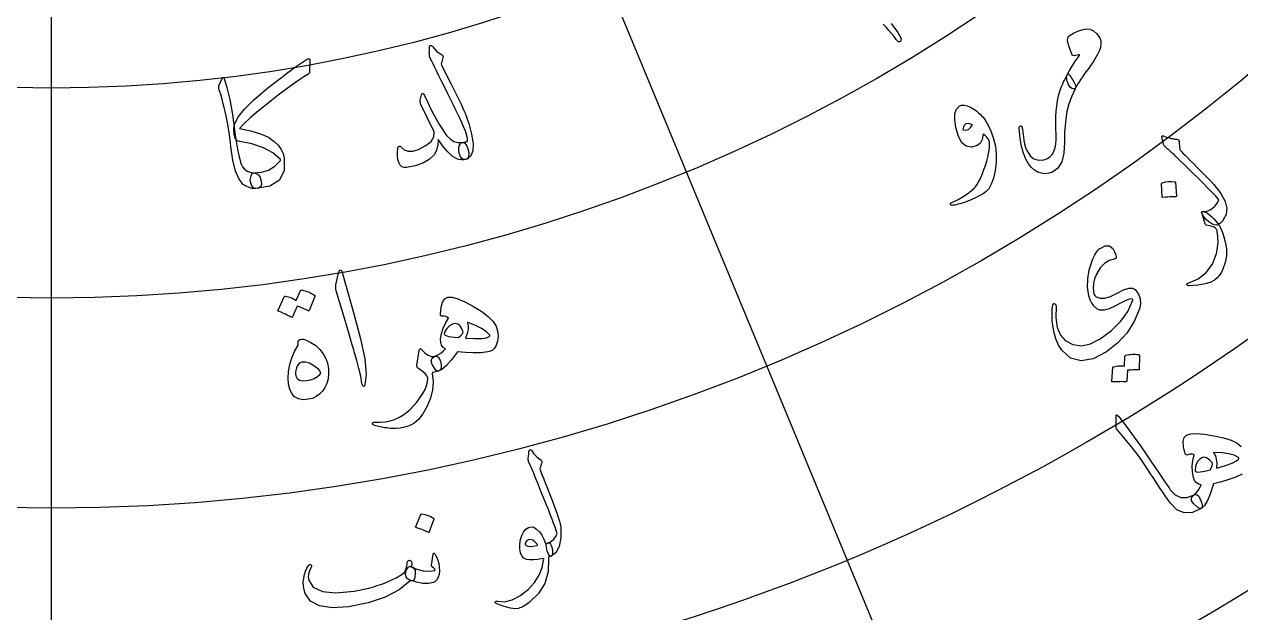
# Model space of a CAD drawing. Header units: millimetres. Extents: x -65 to 65, y -65 to 84.
# Drawn here: x -0.58 to 25.25, y -41.91 to -29.42 of the extents above; entities that cross this region are included whole.
import ezdxf

# ---------------------------------------------------------------- set-up
doc = ezdxf.new("R2010")
doc.units = ezdxf.units.MM
for name, color, linetype in [('ENGRAVE', 7, 'Continuous'), ('ENGRAVE_FINE', 8, 'Continuous'), ('GUIDE', 3, 'Continuous'), ('TEXT', 5, 'Continuous')]:
    doc.layers.add(name, color=color, linetype=linetype)

msp = doc.modelspace()

# ---------------------------------------------------------------- linework, layer by layer
at = {"layer": 'ENGRAVE'}
for radius in [57.525, 48.6086, 39.6922, 30.7759]:
    msp.add_circle((0, 0), radius, dxfattribs=at)
at = {"layer": 'ENGRAVE_FINE'}
for points in [[(0, -30.7759), (0, -21.8595)], [(15.1896, -36.6709), (11.7774, -28.4332)], [(0, -39.6923), (0, -30.7759)], [(18.6017, -44.9085), (15.1896, -36.6709)], [(0, -48.6086), (0, -39.6922)]]:
    msp.add_lwpolyline(points, dxfattribs=at)
for radius in [53.0668, 44.1504, 35.2341]:
    msp.add_circle((0, 0), radius, dxfattribs=at)
at = {"layer": 'GUIDE'}
msp.add_circle((0, 0), 59.475, dxfattribs=at)
at = {"layer": 'TEXT'}
for points in [[(17.832, -29.4034), (17.9752, -29.5925), (18.0409, -29.7213), (18.0286, -29.7899), (18.0105, -29.7962), (17.9899, -29.7908), (17.9668, -29.7737), (17.9412, -29.7449), (17.8932, -29.6817), (17.8411, -29.6172), (17.7848, -29.5514), (17.7244, -29.4844), (17.6603, -29.416)], [(25.2889, -38.9691), (25.1507, -39.0323), (25.0027, -39.0878), (24.845, -39.1353), (24.6778, -39.1749), (24.6133, -39.3745), (24.5497, -39.5276), (24.4874, -39.6341), (24.4269, -39.694), (24.4113, -39.6994), (24.3927, -39.698), (24.371, -39.69), (24.3464, -39.6754), (24.2573, -39.602), (24.2126, -39.5343), (24.2122, -39.4723), (24.2559, -39.4162), (24.3067, -39.3695), (24.3504, -39.3174), (24.387, -39.2601), (24.4165, -39.1975), (24.358, -39.1824), (24.3114, -39.1508), (24.2765, -39.1029), (24.2534, -39.0386), (24.2317, -38.9184), (24.2263, -38.7982), (24.2369, -38.678), (24.2636, -38.5577), (24.2323, -38.5467), (24.1995, -38.5435), (24.1653, -38.5481), (24.1297, -38.5605), (24.1113, -38.5653), (24.0964, -38.5631), (24.0851, -38.5539), (24.0773, -38.5377), (24.0773, -38.5377), (24.0417, -38.3922), (24.0348, -38.2778), (24.0566, -38.1945), (24.1073, -38.1422), (24.1934, -38.1147), (24.3186, -38.1078), (24.4832, -38.121), (24.6874, -38.1541), (24.8899, -38.1997), (25.0541, -38.2526), (25.1797, -38.3132), (25.2666, -38.3819)]]:
    msp.add_lwpolyline(points, dxfattribs=at)
for points in [[(21.5535, -30.5223), (21.6099, -30.4173), (21.6746, -30.3095), (21.7474, -30.1987), (21.8282, -30.0849), (21.8324, -30.0752), (21.8307, -30.0697), (21.8231, -30.0685), (21.8096, -30.0716), (21.7446, -30.0873), (21.7184, -30.0906), (21.6967, -30.0861), (21.6796, -30.0739), (21.6669, -30.054), (21.6299, -29.9587), (21.6028, -29.8757), (21.5857, -29.8051), (21.5784, -29.7468), (21.5814, -29.7191), (21.589, -29.6955), (21.601, -29.6758), (21.6176, -29.66), (21.7074, -29.607), (21.7962, -29.5662), (21.8841, -29.5376), (21.9711, -29.5212), (22.0512, -29.5256), (22.126, -29.5582), (22.1956, -29.619), (22.2598, -29.7082), (22.2823, -29.7731), (22.2875, -29.8425), (22.2754, -29.9162), (22.2458, -29.9943), (22.2203, -30.0461), (22.1935, -30.0967), (22.1655, -30.1461), (22.1363, -30.1944), (22.1059, -30.2418), (22.0741, -30.2887), (22.041, -30.335), (22.0066, -30.3808), (21.9676, -30.4321), (21.9305, -30.4833), (21.8952, -30.5345), (21.8618, -30.5855), (21.8299, -30.6365), (21.7992, -30.6874), (21.7698, -30.7381), (21.7416, -30.7887), (21.7047, -30.7895), (21.6721, -30.7812), (21.6437, -30.7638), (21.6197, -30.7372), (21.5974, -30.7019), (21.5806, -30.6672), (21.5692, -30.6331), (21.5633, -30.5996)], [(8.0247, -29.9133), (8.0261, -29.8969), (8.0304, -29.8843), (8.0377, -29.8754), (8.0481, -29.8704), (8.0583, -29.8695), (8.0684, -29.8724), (8.0784, -29.8791), (8.0881, -29.8896), (8.1315, -29.9456), (8.1782, -29.9928), (8.2282, -30.0311), (8.2814, -30.0605), (8.3002, -30.0748), (8.3113, -30.0932), (8.3147, -30.1159), (8.3105, -30.1427), (8.3064, -30.1572), (8.302, -30.1718), (8.2975, -30.1864), (8.2928, -30.2011), (8.2881, -30.2157), (8.2836, -30.2303), (8.2792, -30.2449), (8.275, -30.2594), (8.2849, -30.289), (8.322, -30.3692), (8.3865, -30.5), (8.4785, -30.6812), (8.5296, -30.7806), (8.5771, -30.8741), (8.621, -30.9616), (8.6613, -31.0433), (8.6978, -31.1189), (8.7301, -31.1884), (8.7582, -31.2517), (8.7822, -31.3089), (8.8035, -31.3631), (8.8236, -31.4177), (8.8426, -31.4726), (8.8604, -31.5278), (8.8771, -31.5836), (8.8928, -31.64), (8.9074, -31.6972), (8.9209, -31.7551), (8.9528, -31.953), (8.9484, -32.1062), (8.9077, -32.2146), (8.8306, -32.2782), (8.7874, -32.2913), (8.7493, -32.2887), (8.7166, -32.2704), (8.689, -32.2366), (8.6681, -32.1936), (8.655, -32.1482), (8.6497, -32.1002), (8.6522, -32.0496), (8.6608, -32.0012), (8.6754, -31.9658), (8.696, -31.9433), (8.7227, -31.9337), (8.7441, -31.9294), (8.7633, -31.9255), (8.7803, -31.922), (8.7951, -31.9188), (8.8077, -31.9157), (8.8182, -31.912), (8.8268, -31.9079), (8.8332, -31.9033), (8.8346, -31.8532), (8.8199, -31.7816), (8.789, -31.6887), (8.7421, -31.5742), (8.7119, -31.5068), (8.6762, -31.4299), (8.6351, -31.3434), (8.5884, -31.2473), (8.5365, -31.1414), (8.4796, -31.0254), (8.4176, -30.8993), (8.3506, -30.763), (8.2852, -30.6297), (8.2276, -30.5126), (8.1778, -30.4117), (8.1357, -30.3271), (8.1016, -30.2588), (8.0754, -30.2066), (8.0572, -30.1706), (8.0469, -30.1508), (8.0357, -30.1244), (8.028, -30.095), (8.0239, -30.0626), (8.0234, -30.0271), (8.0246, -30.0089), (8.0255, -29.9919), (8.0261, -29.976), (8.0265, -29.9612), (8.0265, -29.9476), (8.0262, -29.935), (8.0256, -29.9236), (8.0247, -29.9133)], [(3.9899, -31.6353), (4.2334, -31.683), (4.4383, -31.7438), (4.6045, -31.8184), (4.7318, -31.9074), (4.8136, -31.9909), (4.8761, -32.0763), (4.9194, -32.1638), (4.9431, -32.2534), (4.9413, -32.5276), (4.8396, -32.7292), (4.6376, -32.857), (4.3359, -32.9094), (4.3136, -32.9066), (4.2927, -32.8955), (4.2733, -32.8761), (4.2552, -32.8484), (4.237, -32.808), (4.2259, -32.7686), (4.222, -32.7303), (4.2252, -32.6931), (4.237, -32.6397), (4.252, -32.602), (4.2702, -32.5801), (4.2918, -32.574), (4.4592, -32.5615), (4.6093, -32.5151), (4.7415, -32.4353), (4.8555, -32.3221), (4.8621, -32.3132), (4.8652, -32.3052), (4.8647, -32.2981), (4.8607, -32.292), (4.7028, -32.1526), (4.5009, -32.0416), (4.2553, -31.9582), (3.9657, -31.9013), (3.9347, -31.8887), (3.91, -31.8586), (3.8916, -31.8112), (3.8795, -31.7464), (3.8744, -31.6884), (3.874, -31.6359), (3.8781, -31.5889), (3.8869, -31.5475), (3.9578, -31.4011), (4.092, -31.2308), (4.2882, -31.0357), (4.5449, -30.8148), (4.6594, -30.7229), (4.7721, -30.6342), (4.883, -30.5487), (4.9921, -30.4665), (5.0996, -30.3875), (5.2054, -30.3119), (5.3096, -30.2395), (5.4123, -30.1705), (5.4461, -30.1554), (5.4699, -30.1568), (5.4836, -30.1748), (5.4871, -30.2093), (5.4783, -30.4172), (5.4755, -30.4387), (5.4684, -30.4574), (5.4568, -30.4732), (5.4409, -30.4861), (5.3606, -30.536), (5.2742, -30.5926), (5.1817, -30.6558), (5.083, -30.7257), (4.9781, -30.8024), (4.8673, -30.8858), (4.7502, -30.976), (4.6269, -31.073), (4.3956, -31.2582), (4.2116, -31.4131), (4.076, -31.5386), (3.9899, -31.6353)], [(4.295, -32.5736), (4.3481, -32.5864), (4.3924, -32.6207), (4.4276, -32.6765), (4.454, -32.7538), (4.462, -32.82), (4.4455, -32.8679), (4.4046, -32.8976), (4.3392, -32.9089), (4.2644, -32.9049), (4.1951, -32.8886), (4.1314, -32.8602), (4.0733, -32.8195), (3.9827, -32.7104), (3.9087, -32.5403), (3.8512, -32.3093), (3.8098, -32.0176), (3.8002, -31.9288), (3.7897, -31.842), (3.7782, -31.757), (3.7658, -31.6741), (3.7524, -31.5933), (3.7381, -31.5148), (3.723, -31.4386), (3.707, -31.3648), (3.6852, -31.2712), (3.6652, -31.1864), (3.6468, -31.1103), (3.63, -31.043), (3.6149, -30.9847), (3.6016, -30.936), (3.59, -30.8968), (3.58, -30.8672), (3.5633, -30.8176), (3.5535, -30.7778), (3.5506, -30.7478), (3.5546, -30.7274), (3.6253, -30.5699), (3.6361, -30.5532), (3.6464, -30.548), (3.6562, -30.5541), (3.6654, -30.5717), (3.7261, -30.7608), (3.7848, -31.0156), (3.8413, -31.3358), (3.8956, -31.7217), (3.9156, -31.8643), (3.9357, -31.9922), (3.9557, -32.1053), (3.9758, -32.2035), (3.9959, -32.2867), (4.016, -32.3548), (4.0361, -32.4075), (4.0562, -32.4451), (4.1, -32.4983), (4.1544, -32.5374), (4.2194, -32.5625), (4.295, -32.5736)], [(21.7416, -30.7887), (21.6659, -30.9483), (21.6068, -31.1088), (21.5645, -31.2703), (21.539, -31.4329), (21.5313, -31.5052), (21.5248, -31.5744), (21.5194, -31.6405), (21.5152, -31.7036), (21.5123, -31.7636), (21.5105, -31.8205), (21.5101, -31.8744), (21.5108, -31.9253), (21.4997, -32.16), (21.453, -32.3443), (21.3712, -32.4779), (21.2548, -32.5604), (21.18, -32.585), (21.1035, -32.5928), (21.0253, -32.5838), (20.9454, -32.5579), (20.8778, -32.5206), (20.813, -32.462), (20.751, -32.3823), (20.6917, -32.2815), (20.6416, -32.1608), (20.6011, -32.0124), (20.57, -31.8362), (20.5477, -31.6326), (20.5489, -31.6199), (20.5518, -31.6083), (20.5565, -31.5977), (20.5629, -31.5881), (20.5703, -31.5809), (20.5778, -31.5773), (20.5856, -31.5774), (20.5936, -31.5811), (20.6016, -31.588), (20.6078, -31.5946), (20.6121, -31.6007), (20.6145, -31.6064), (20.6152, -31.6131), (20.6167, -31.625), (20.6187, -31.6422), (20.6215, -31.6646), (20.6249, -31.6923), (20.6289, -31.7252), (20.6335, -31.7634), (20.6388, -31.8068), (20.6498, -31.8861), (20.6661, -31.9618), (20.6878, -32.0341), (20.7149, -32.1028), (20.782, -32.2124), (20.8647, -32.2811), (20.9632, -32.3089), (21.0773, -32.2954), (21.1496, -32.2684), (21.2092, -32.2296), (21.2558, -32.179), (21.2896, -32.1167), (21.3144, -32.0459), (21.3302, -31.9635), (21.3369, -31.8696), (21.3346, -31.7643), (21.3287, -31.6307), (21.3271, -31.5027), (21.3301, -31.3803), (21.3375, -31.2634), (21.3496, -31.1517), (21.3667, -31.0445), (21.3889, -30.942), (21.4162, -30.844), (21.4282, -30.8052), (21.4419, -30.766), (21.4572, -30.7265), (21.4742, -30.6865), (21.4925, -30.6462), (21.5118, -30.6054), (21.5322, -30.5641), (21.5535, -30.5223), (21.5715, -30.4951), (21.5898, -30.4833), (21.6083, -30.4869), (21.627, -30.5058), (21.6451, -30.5347), (21.6627, -30.5632), (21.6796, -30.5913), (21.696, -30.619), (21.7115, -30.6462), (21.7257, -30.6729), (21.7388, -30.699), (21.7506, -30.7247), (21.7544, -30.7372), (21.7542, -30.7521), (21.7499, -30.7693), (21.7416, -30.7887)], [(8.8282, -32.2822), (8.7627, -32.2961), (8.7036, -32.3002), (8.6509, -32.2945), (8.6047, -32.2792), (8.5112, -32.2205), (8.4149, -32.1319), (8.316, -32.0135), (8.2147, -31.8653), (8.2007, -31.9803), (8.1812, -32.0734), (8.1564, -32.1445), (8.1263, -32.1937), (8.0182, -32.2898), (7.8846, -32.3673), (7.7257, -32.4256), (7.5417, -32.4646), (7.4871, -32.4644), (7.4412, -32.4465), (7.4039, -32.4108), (7.3753, -32.3574), (7.3558, -32.2915), (7.346, -32.2179), (7.3457, -32.1368), (7.3548, -32.0482), (7.3578, -32.0357), (7.363, -32.0256), (7.3704, -32.018), (7.38, -32.0126), (7.3932, -32.01), (7.4048, -32.0119), (7.4151, -32.0182), (7.4238, -32.029), (7.4888, -32.0881), (7.5722, -32.1159), (7.6739, -32.1122), (7.7937, -32.0769), (7.9523, -31.9975), (8.0611, -31.9086), (8.1201, -31.8107), (8.1297, -31.7042), (7.8466, -31.1246), (7.8353, -31.0976), (7.8286, -31.0727), (7.8266, -31.05), (7.8291, -31.0294), (7.8575, -30.9225), (7.8619, -30.9083), (7.8667, -30.8977), (7.872, -30.8908), (7.8779, -30.8874), (7.8877, -30.8899), (7.8979, -30.8989), (7.9086, -30.9145), (7.9198, -30.9366), (7.9904, -31.0848), (8.058, -31.2208), (8.1224, -31.3443), (8.1838, -31.4556), (8.2415, -31.5547), (8.2953, -31.6417), (8.345, -31.7166), (8.3907, -31.7794), (8.4647, -31.8562), (8.5453, -31.9074), (8.6324, -31.933), (8.7259, -31.9328), (8.7526, -31.9343), (8.7774, -31.9471), (8.8002, -31.9713), (8.821, -32.0069), (8.8294, -32.0264), (8.837, -32.0464), (8.8439, -32.0667), (8.8501, -32.0875), (8.8551, -32.1087), (8.8586, -32.1307), (8.8605, -32.1532), (8.8609, -32.1764), (8.8586, -32.2194), (8.8524, -32.2514), (8.8422, -32.2723), (8.8282, -32.2822)], [(19.2046, -31.612), (19.1811, -31.4466), (19.1848, -31.3163), (19.216, -31.2212), (19.2747, -31.161), (19.323, -31.1417), (19.3792, -31.1388), (19.4436, -31.152), (19.5161, -31.1815), (19.5543, -31.2009), (19.5907, -31.2224), (19.6253, -31.2462), (19.6581, -31.2721), (19.6899, -31.3), (19.7212, -31.3298), (19.7521, -31.3615), (19.7826, -31.395), (19.842, -31.4751), (19.8988, -31.5777), (19.953, -31.7029), (20.0044, -31.8506), (20.0441, -32.0121), (20.0633, -32.1782), (20.0617, -32.3491), (20.0391, -32.5247), (20.0019, -32.6882), (19.9579, -32.8177), (19.9077, -32.9131), (19.8514, -32.9743), (19.7836, -33.0197), (19.702, -33.0659), (19.6065, -33.1126), (19.4971, -33.1598), (19.4407, -33.182), (19.3878, -33.2012), (19.3384, -33.2176), (19.2925, -33.2311), (19.2501, -33.2421), (19.2113, -33.2513), (19.1761, -33.2587), (19.1445, -33.2643), (19.1243, -33.2649), (19.1085, -33.262), (19.0972, -33.2554), (19.0903, -33.2453), (19.0893, -33.2318), (19.0942, -33.2201), (19.105, -33.2102), (19.1217, -33.2021), (19.2537, -33.1414), (19.3764, -33.071), (19.4894, -32.9908), (19.5929, -32.901), (19.6222, -32.869), (19.6518, -32.8288), (19.6817, -32.7806), (19.7118, -32.7242), (19.742, -32.6596), (19.7723, -32.587), (19.8027, -32.5062), (19.8331, -32.4173), (19.8609, -32.3275), (19.8835, -32.2439), (19.9011, -32.1665), (19.9136, -32.0953), (19.9208, -32.0303), (19.9224, -31.9714), (19.9185, -31.9186), (19.9091, -31.8718), (19.8652, -31.8197), (19.8296, -31.7826), (19.8024, -31.7606), (19.7835, -31.7537), (19.7661, -31.8667), (19.7188, -31.9505), (19.642, -32.005), (19.5358, -32.0299), (19.4245, -32.0111), (19.3324, -31.9351), (19.2593, -31.8019), (19.2046, -31.612)], [(19.5561, -31.5537), (19.4765, -31.5268), (19.4168, -31.5354), (19.3769, -31.5795), (19.3567, -31.6594), (19.4181, -31.6675), (19.4719, -31.6525), (19.5179, -31.6146), (19.5561, -31.5537)], [(23.5879, -31.7891), (23.5947, -31.7861), (23.6029, -31.7861), (23.6123, -31.7891), (23.623, -31.7951), (23.6394, -31.8043), (23.6639, -31.814), (23.6964, -31.8241), (23.737, -31.8348), (23.7596, -31.8396), (23.7816, -31.8442), (23.8029, -31.8486), (23.8235, -31.8526), (23.8435, -31.8561), (23.8629, -31.8588), (23.8817, -31.8607), (23.8999, -31.8618), (23.9199, -31.8675), (23.9352, -31.8817), (23.9457, -31.9045), (23.9516, -31.9358), (23.9622, -32.0848), (23.9916, -32.1171), (24.0285, -32.1559), (24.0729, -32.2011), (24.1248, -32.2528), (24.184, -32.3116), (24.2504, -32.3781), (24.3239, -32.4524), (24.4044, -32.5344), (24.4852, -32.6153), (24.5584, -32.6907), (24.6242, -32.7607), (24.6824, -32.8252), (24.7333, -32.8842), (24.7769, -32.9375), (24.8133, -32.9852), (24.8424, -33.0273), (24.9246, -33.1832), (24.9591, -33.3264), (24.9458, -33.457), (24.8846, -33.5748), (24.8726, -33.5909), (24.8605, -33.6056), (24.8481, -33.6191), (24.8354, -33.6312), (24.8227, -33.6421), (24.8099, -33.652), (24.7972, -33.6609), (24.7845, -33.6687), (24.7421, -33.6827), (24.6939, -33.6783), (24.6399, -33.6557), (24.5801, -33.6149), (24.5236, -33.5656), (24.4793, -33.518), (24.4472, -33.4719), (24.4272, -33.4274), (24.4251, -33.4185), (24.4251, -33.411), (24.4272, -33.405), (24.4313, -33.4004), (24.438, -33.3966), (24.4449, -33.3945), (24.4521, -33.3942), (24.4597, -33.3956), (24.5098, -33.3936), (24.5598, -33.3811), (24.6096, -33.3582), (24.6592, -33.3248), (24.7056, -33.2823), (24.7427, -33.2387), (24.7703, -33.194), (24.7885, -33.1482), (24.7274, -33.0728), (24.6018, -32.9399), (24.4122, -32.7493), (24.1589, -32.5006), (23.8764, -32.2249), (23.839, -32.1882), (23.8027, -32.1542), (23.7675, -32.1229), (23.7333, -32.0943), (23.7158, -32.0803), (23.7002, -32.0672), (23.6865, -32.055), (23.6746, -32.0436), (23.6644, -32.0335), (23.6556, -32.0251), (23.6484, -32.0183), (23.6425, -32.0132), (23.6309, -32.0007), (23.6222, -31.9882), (23.6162, -31.9756), (23.6131, -31.9629), (23.5802, -31.8149), (23.5799, -31.8064), (23.581, -31.7992), (23.5837, -31.7935), (23.5879, -31.7891)], [(23.575, -32.8037), (23.5758, -32.7982), (23.5789, -32.793), (23.5842, -32.7882), (23.5916, -32.7838), (23.6559, -32.7688), (23.7207, -32.7602), (23.786, -32.7581), (23.8517, -32.7626), (23.8595, -32.7649), (23.865, -32.7689), (23.8683, -32.7744), (23.8694, -32.7816), (23.893, -33.067), (23.8919, -33.0749), (23.8869, -33.0803), (23.8781, -33.0829), (23.8654, -33.0829), (23.8544, -33.0829), (23.8373, -33.0833), (23.8142, -33.084), (23.7851, -33.0852), (23.7495, -33.0869), (23.7073, -33.0894), (23.6584, -33.0927), (23.6029, -33.0968), (23.5949, -33.0965), (23.5895, -33.0944), (23.5867, -33.0905), (23.5865, -33.0847)], [(24.4623, -33.3937), (24.505, -33.4091), (24.549, -33.433), (24.5943, -33.4655), (24.6409, -33.5064), (24.686, -33.552), (24.7285, -33.6009), (24.7685, -33.6532), (24.806, -33.7089), (24.8384, -33.7695), (24.8692, -33.8443), (24.8982, -33.9335), (24.9253, -34.0369), (24.9499, -34.1877), (24.9503, -34.3347), (24.9263, -34.4777), (24.8778, -34.6166), (24.8443, -34.683), (24.8032, -34.7443), (24.7548, -34.8003), (24.6991, -34.851), (24.619, -34.8955), (24.5007, -34.9308), (24.3442, -34.9564), (24.1496, -34.972), (24.1367, -34.9707), (24.126, -34.9668), (24.1175, -34.9604), (24.1114, -34.9514), (24.1092, -34.9417), (24.1126, -34.9329), (24.1218, -34.9252), (24.1366, -34.9183), (24.3509, -34.8272), (24.5232, -34.6913), (24.6527, -34.5114), (24.7388, -34.288), (24.7632, -34.1685), (24.7743, -34.0494), (24.7723, -33.9308), (24.7571, -33.8127), (24.7522, -33.7951), (24.7435, -33.7777), (24.731, -33.7607), (24.7147, -33.7439), (24.6881, -33.726), (24.6482, -33.7107), (24.5953, -33.698), (24.5293, -33.6879), (24.5208, -33.6848), (24.5134, -33.6785), (24.5072, -33.6688), (24.502, -33.6559), (24.4297, -33.4255), (24.4277, -33.4166), (24.4277, -33.4091), (24.4298, -33.4031), (24.4339, -33.3985), (24.4405, -33.3947), (24.4475, -33.3926), (24.4547, -33.3923), (24.4623, -33.3937)], [(22.5642, -34.4082), (22.4586, -34.4357), (22.3611, -34.4974), (22.2715, -34.5934), (22.1894, -34.7238), (22.1482, -34.8241), (22.1256, -34.9267), (22.1218, -35.0315), (22.1368, -35.1387), (22.1436, -35.1577), (22.1542, -35.1753), (22.1686, -35.1915), (22.1869, -35.2061), (22.2671, -35.2369), (22.3677, -35.2347), (22.4888, -35.1991), (22.63, -35.13), (22.7683, -35.06), (22.8784, -35.0236), (22.9604, -35.0212), (23.0143, -35.053), (23.0814, -35.1496), (23.1192, -35.2501), (23.1275, -35.3544), (23.1062, -35.4625), (22.9894, -35.7332), (22.8334, -35.976), (22.6388, -36.1902), (22.406, -36.3753), (22.1193, -36.5249), (21.8642, -36.5684), (21.642, -36.5067), (21.4531, -36.3405), (21.3824, -36.2298), (21.3265, -36.0973), (21.2849, -35.9432), (21.2574, -35.7675), (21.2536, -35.7164), (21.2511, -35.6663), (21.25, -35.6173), (21.2501, -35.5694), (21.2515, -35.5223), (21.2544, -35.4757), (21.2588, -35.4297), (21.2646, -35.3842), (21.2699, -35.3636), (21.2785, -35.3514), (21.2902, -35.3476), (21.3052, -35.3522), (21.3176, -35.3617), (21.3263, -35.3733), (21.3312, -35.3873), (21.3324, -35.4036), (21.3287, -35.6547), (21.3597, -35.8603), (21.4261, -36.0204), (21.5287, -36.1346), (21.6927, -36.2215), (21.8717, -36.2445), (22.0655, -36.2032), (22.2735, -36.0974), (22.5144, -35.9203), (22.7093, -35.7266), (22.8579, -35.5171), (22.9602, -35.2924), (22.9645, -35.2761), (22.9623, -35.2641), (22.9536, -35.2563), (22.9383, -35.2528), (22.8901, -35.2591), (22.8166, -35.2856), (22.7178, -35.3321), (22.5934, -35.3984), (22.4635, -35.4605), (22.354, -35.4911), (22.2649, -35.4905), (22.1964, -35.4588), (22.1408, -35.406), (22.095, -35.3427), (22.059, -35.2691), (22.0326, -35.1851), (22.0045, -35.0052), (22.0063, -34.822), (22.0377, -34.6355), (22.0983, -34.4455), (22.1162, -34.3981), (22.1353, -34.3547), (22.1555, -34.3154), (22.1768, -34.28), (22.1989, -34.2486), (22.2217, -34.2211), (22.2451, -34.1975), (22.2691, -34.1778), (22.3765, -34.1213), (22.468, -34.1255), (22.5437, -34.1906), (22.6035, -34.3169), (22.6117, -34.3561), (22.6078, -34.3844), (22.592, -34.4018), (22.5642, -34.4082)], [(6.0906, -34.7333), (6.1114, -34.6616), (6.1334, -34.6338), (6.1566, -34.6499), (6.1811, -34.71), (6.4169, -35.5698), (6.562, -36.0973), (6.6508, -36.5236), (6.6819, -36.849), (6.6544, -37.0736), (6.6455, -37.0931), (6.6365, -37.1044), (6.6275, -37.1074), (6.6183, -37.1021), (6.6101, -37.0928), (6.6031, -37.08), (6.5974, -37.0637), (6.593, -37.0441), (6.5655, -36.8895), (6.5291, -36.7269), (6.484, -36.5562), (6.4302, -36.3773), (6.4171, -36.3304), (6.3804, -36.2039), (6.3202, -35.9979), (6.237, -35.7121), (6.0486, -35.079), (6.0409, -35.045), (6.0372, -35.013), (6.0373, -34.9831), (6.0413, -34.9553)], [(5.29, -35.0732), (5.2936, -35.068), (5.2992, -35.0644), (5.3068, -35.0624), (5.3164, -35.0618), (5.3522, -35.0699), (5.3871, -35.0795), (5.4213, -35.0905), (5.4545, -35.103), (5.4872, -35.1171), (5.5196, -35.1332), (5.5516, -35.151), (5.5833, -35.1708), (5.5898, -35.1773), (5.5934, -35.1848), (5.5941, -35.1932), (5.5918, -35.2025), (5.4683, -35.5006), (5.4643, -35.5048), (5.4575, -35.5059), (5.4481, -35.5037), (5.4359, -35.4982), (5.4273, -35.4928), (5.4135, -35.4856), (5.3946, -35.4767), (5.3706, -35.466), (5.3411, -35.4534), (5.3061, -35.4386), (5.2654, -35.4216), (5.2192, -35.4025), (5.1179, -35.6333), (5.1127, -35.6407), (5.1051, -35.6434), (5.095, -35.6414), (5.0825, -35.6347), (5.0716, -35.6289), (5.0546, -35.6204), (5.0315, -35.609), (5.0021, -35.5949), (4.9662, -35.5779), (4.9233, -35.5583), (4.8735, -35.5359), (4.8167, -35.5107), (4.8105, -35.5061), (4.8074, -35.501), (4.8073, -35.4955), (4.8103, -35.4896), (4.9437, -35.2042), (4.9474, -35.1991), (4.953, -35.1955), (4.9607, -35.1935), (4.9703, -35.1931), (5.0005, -35.1988), (5.0301, -35.2061), (5.0591, -35.2151), (5.0875, -35.2258), (5.1152, -35.2379), (5.1423, -35.2512), (5.1686, -35.2658), (5.1943, -35.2816)], [(8.2598, -35.5782), (8.2732, -35.4291), (8.3035, -35.3187), (8.3509, -35.247), (8.4154, -35.2139), (8.5055, -35.2158), (8.6258, -35.2498), (8.7769, -35.3154), (8.9592, -35.4123), (9.1361, -35.5206), (9.2746, -35.6232), (9.3743, -35.7208), (9.4347, -35.8136), (9.4724, -35.9252), (9.4847, -36.0356), (9.4716, -36.1446), (9.4328, -36.2524), (9.403, -36.3004), (9.3656, -36.3372), (9.3205, -36.3628), (9.2678, -36.3772), (9.1161, -36.3928), (8.9578, -36.3979), (8.7929, -36.3921), (8.6215, -36.3756), (8.4955, -36.5436), (8.3852, -36.6679), (8.2913, -36.7484), (8.2143, -36.7854), (8.1978, -36.7854), (8.1806, -36.7781), (8.1627, -36.7635), (8.1441, -36.7416), (8.0837, -36.6432), (8.0636, -36.5646), (8.0835, -36.5059), (8.1432, -36.4671), (8.2066, -36.4394), (8.265, -36.4044), (8.3183, -36.362), (8.3666, -36.3124), (8.3162, -36.2791), (8.2823, -36.2341), (8.2649, -36.1775), (8.264, -36.1091), (8.2825, -35.9885), (8.3162, -35.873), (8.3652, -35.7628), (8.4293, -35.6577), (8.4032, -35.637), (8.3733, -35.6234), (8.3395, -35.6166), (8.3019, -35.6168), (8.2829, -35.6154), (8.2696, -35.6085), (8.2619, -35.5961), (8.2598, -35.5782)], [(8.6465, -36.0716), (8.6907, -36.0312), (8.7211, -35.9977), (8.7378, -35.9713), (8.7408, -35.9519), (8.7089, -35.8734), (8.6719, -35.8176), (8.6298, -35.7844), (8.5826, -35.7739), (8.5126, -35.7862), (8.4503, -35.8212), (8.3956, -35.8789), (8.3484, -35.9595), (8.3416, -35.9832), (8.3465, -36.0036), (8.3633, -36.0209), (8.3919, -36.035), (8.4337, -36.0466), (8.49, -36.0566), (8.561, -36.065), (8.6465, -36.0716)], [(8.8485, -35.7539), (8.8415, -35.7519), (8.8371, -35.7529), (8.8353, -35.7571), (8.8362, -35.7644), (8.8503, -35.825), (8.8471, -35.8989), (8.8265, -35.9858), (8.7883, -36.0858), (8.9852, -36.0933), (9.1352, -36.0893), (9.2379, -36.0744), (9.2932, -36.0489), (9.3021, -36.0406), (9.3068, -36.0323), (9.3073, -36.0242), (9.3036, -36.0163), (9.2323, -35.9437), (9.1326, -35.8759), (9.0046, -35.8127), (8.8485, -35.7539)], [(5.2471, -36.1309), (5.2753, -36.1124), (5.3092, -36.1045), (5.3486, -36.1071), (5.3937, -36.1203), (5.5095, -36.1757), (5.6108, -36.2431), (5.6976, -36.3227), (5.7697, -36.4145), (5.8255, -36.5132), (5.8634, -36.617), (5.8834, -36.726), (5.8852, -36.8401), (5.8723, -36.9466), (5.8462, -37.0436), (5.8067, -37.1312), (5.7538, -37.2093), (5.6905, -37.2752), (5.6195, -37.326), (5.541, -37.3618), (5.455, -37.3825), (5.3399, -37.3909), (5.2426, -37.3726), (5.1632, -37.3279), (5.1018, -37.2567), (5.0586, -37.1659), (5.0331, -37.0585), (5.0253, -36.9346), (5.0348, -36.7941), (5.0609, -36.646), (5.1033, -36.5029), (5.1618, -36.3647), (5.2363, -36.2314), (5.2386, -36.2253), (5.2395, -36.2154), (5.2388, -36.2015), (5.2367, -36.1837), (5.235, -36.1643), (5.2362, -36.149), (5.2402, -36.1379), (5.2471, -36.1309)], [(7.7603, -36.6542), (7.8106, -36.3471), (7.818, -36.3218), (7.8274, -36.3082), (7.8388, -36.3062), (7.8523, -36.3158), (7.8928, -36.359), (7.931, -36.3952), (7.9668, -36.4244), (8.0002, -36.4468), (8.0349, -36.4619), (8.0709, -36.4702), (8.1082, -36.4717), (8.1468, -36.4663), (8.1865, -36.4676), (8.2198, -36.4908), (8.2469, -36.5358), (8.2676, -36.6026), (8.2777, -36.6723), (8.2728, -36.7259), (8.2529, -36.7633), (8.2179, -36.7846), (8.1892, -36.7924), (8.1598, -36.7994), (8.1297, -36.8056), (8.099, -36.811), (8.0941, -36.8134), (8.0903, -36.8185), (8.0875, -36.826), (8.0857, -36.8362), (8.103, -37.0079), (8.0908, -37.181), (8.0488, -37.3553), (7.9766, -37.5308), (7.8871, -37.6888), (7.7937, -37.8107), (7.6966, -37.8965), (7.5962, -37.9461), (7.4978, -37.9732), (7.4064, -37.9919), (7.322, -38.002), (7.2447, -38.0037), (7.2062, -38.0008), (7.1648, -37.9967), (7.1206, -37.9912), (7.0735, -37.9843), (7.0236, -37.9756), (6.9713, -37.9645), (6.9164, -37.9511), (6.8589, -37.9352), (6.8447, -37.9318), (6.8335, -37.9269), (6.8254, -37.9206), (6.8204, -37.9127), (6.816, -37.9018), (6.8148, -37.8926), (6.8168, -37.8851), (6.822, -37.8793), (6.8291, -37.8736), (6.8376, -37.87), (6.8474, -37.8685), (6.8585, -37.869), (6.9794, -37.8704), (7.0908, -37.8612), (7.1926, -37.8416), (7.2848, -37.8115), (7.3735, -37.7697), (7.4583, -37.7199), (7.5393, -37.6621), (7.6162, -37.5964), (7.6895, -37.5229), (7.7592, -37.4418), (7.8254, -37.3531), (7.8879, -37.257), (7.932, -37.1719), (7.9636, -37.0898), (7.9829, -37.0108), (7.9899, -36.9349), (7.9727, -36.8868), (7.9336, -36.8359), (7.8728, -36.7822), (7.7905, -36.7256), (7.7756, -36.7128), (7.7656, -36.6967), (7.7605, -36.6771), (7.7603, -36.6542)], [(5.7021, -36.8506), (5.7143, -36.8295), (5.7125, -36.805), (5.6969, -36.7771), (5.6675, -36.7459), (5.5703, -36.6682), (5.4798, -36.6168), (5.3957, -36.5918), (5.3179, -36.5931), (5.2825, -36.6048), (5.2517, -36.6292), (5.2254, -36.6661), (5.2036, -36.7157), (5.1879, -36.768), (5.1798, -36.8133), (5.1794, -36.8515), (5.1868, -36.8827), (5.2203, -36.9373), (5.2696, -36.9726), (5.3347, -36.9886), (5.4156, -36.9854), (5.5028, -36.9668), (5.5796, -36.9381), (5.6461, -36.8993), (5.7021, -36.8506)], [(22.7959, -36.4669), (22.7973, -36.4613), (22.801, -36.4561), (22.8069, -36.4515), (22.8151, -36.4473), (22.8493, -36.4399), (22.8832, -36.4341), (22.9169, -36.4298), (22.9504, -36.427), (22.9839, -36.4259), (23.0178, -36.4264), (23.0519, -36.4286), (23.0865, -36.4325), (23.0945, -36.4353), (23.1002, -36.44), (23.1036, -36.4466), (23.1048, -36.4552), (23.099, -36.7483), (23.097, -36.7534), (23.0915, -36.7569), (23.0825, -36.7588), (23.0699, -36.759), (23.0605, -36.7579), (23.046, -36.7574), (23.0264, -36.7574), (23.0017, -36.758), (22.9716, -36.7592), (22.9359, -36.7607), (22.8945, -36.7627), (22.8475, -36.765), (22.8387, -36.994), (22.8367, -37.0021), (22.831, -37.0073), (22.8215, -37.0096), (22.8083, -37.009), (22.7968, -37.0085), (22.779, -37.0081), (22.7548, -37.0079), (22.7243, -37.0077), (22.687, -37.0079), (22.6427, -37.0086), (22.5914, -37.0098), (22.533, -37.0114), (22.526, -37.01), (22.5215, -37.0071), (22.5195, -37.0026), (22.5201, -36.9966), (22.5377, -36.7103), (22.5391, -36.7046), (22.5429, -36.6995), (22.5488, -36.6949), (22.5571, -36.6908), (22.5856, -36.6835), (22.614, -36.6779), (22.6426, -36.6739), (22.6711, -36.6716), (22.6996, -36.6707), (22.7279, -36.671), (22.756, -36.6726), (22.7839, -36.6755)], [(22.6083, -37.7456), (22.6085, -37.7328), (22.6102, -37.7233), (22.6133, -37.7172), (22.618, -37.7144), (22.6275, -37.7143), (22.6411, -37.7227), (22.659, -37.7398), (22.6809, -37.7654), (22.845, -37.9826), (22.9944, -38.1848), (23.1289, -38.3722), (23.2484, -38.5448), (23.3483, -38.6937), (23.4381, -38.8271), (23.5177, -38.945), (23.5872, -39.0472), (23.6464, -39.134), (23.6949, -39.2055), (23.733, -39.2616), (23.7604, -39.3024), (23.8642, -39.4117), (23.9814, -39.4673), (24.1121, -39.4688), (24.2559, -39.4162), (24.2972, -39.4036), (24.3332, -39.4111), (24.3641, -39.4389), (24.3898, -39.487), (24.4201, -39.5689), (24.4364, -39.6307), (24.4387, -39.6724), (24.4269, -39.694), (24.231, -39.7815), (24.0542, -39.7919), (23.897, -39.7253), (23.7594, -39.5823), (23.7058, -39.5065), (23.6528, -39.4302), (23.6002, -39.3533), (23.5481, -39.2759), (23.4963, -39.198), (23.4445, -39.1198), (23.3929, -39.0413), (23.3414, -38.9625), (23.2434, -38.8119), (23.1523, -38.6781), (23.0682, -38.5609), (22.9911, -38.4604), (22.9144, -38.3655), (22.8314, -38.2651), (22.7421, -38.1592), (22.6467, -38.0477), (22.6306, -38.0269), (22.619, -38.0062), (22.6119, -37.9853), (22.6094, -37.9645)], [(10.1215, -38.6451), (10.1284, -38.589), (10.1336, -38.5445), (10.1369, -38.5118), (10.1386, -38.4907), (10.1406, -38.4771), (10.145, -38.4666), (10.1518, -38.4591), (10.1611, -38.4548), (10.1726, -38.4539), (10.1833, -38.4573), (10.1932, -38.4651), (10.2022, -38.4773), (10.2448, -38.5374), (10.2905, -38.5896), (10.3395, -38.6338), (10.3917, -38.6701), (10.4068, -38.6821), (10.4145, -38.6981), (10.4149, -38.7183), (10.4079, -38.7424), (10.3674, -38.8567), (10.3835, -38.8986), (10.3993, -38.9398), (10.415, -38.9802), (10.4304, -39.0199), (10.4457, -39.0587), (10.4608, -39.0968), (10.4756, -39.1341), (10.4903, -39.1706), (10.6262, -39.5085), (10.7257, -39.7745), (10.7883, -39.9686), (10.8136, -40.0911), (10.8135, -40.3257), (10.7794, -40.508), (10.7113, -40.6378), (10.6096, -40.7151), (10.6064, -40.7159), (10.6033, -40.7167), (10.6001, -40.7175), (10.5969, -40.7184), (10.5736, -40.7057), (10.5511, -40.6687), (10.5295, -40.6073), (10.5088, -40.5216), (10.5035, -40.4893), (10.5064, -40.464), (10.5174, -40.4457), (10.5365, -40.4345), (10.612, -40.3979), (10.6707, -40.3518), (10.7126, -40.2964), (10.7376, -40.2316), (10.7176, -40.1671), (10.693, -40.0942), (10.664, -40.013), (10.6304, -39.9234), (10.5927, -39.8257), (10.5512, -39.7203), (10.5058, -39.6072), (10.4566, -39.4863), (10.4093, -39.3672), (10.3665, -39.2602), (10.3283, -39.1653), (10.2945, -39.0826), (10.2656, -39.012), (10.2418, -38.9532), (10.2233, -38.9065), (10.2099, -38.8717), (10.1332, -38.702), (10.1277, -38.6847), (10.1239, -38.6695), (10.1218, -38.6563), (10.1215, -38.6451)], [(24.6031, -38.8792), (24.6319, -38.8266), (24.6498, -38.7852), (24.6571, -38.7548), (24.6537, -38.7355), (24.5982, -38.6715), (24.5452, -38.6306), (24.4946, -38.6128), (24.4464, -38.6181), (24.3841, -38.6524), (24.3365, -38.7057), (24.3033, -38.7781), (24.2847, -38.8696), (24.2859, -38.8942), (24.2973, -38.912), (24.3188, -38.9229), (24.3504, -38.9269), (24.3937, -38.9243), (24.4502, -38.9156), (24.5201, -38.9006), (24.6031, -38.8792)], [(24.6919, -38.5132), (24.6846, -38.5136), (24.6808, -38.516), (24.6805, -38.5205), (24.6837, -38.5271), (24.7165, -38.5801), (24.7372, -38.651), (24.7457, -38.7399), (24.7418, -38.8469), (24.9306, -38.7907), (25.0712, -38.7388), (25.1636, -38.6918), (25.2078, -38.6501), (25.2135, -38.6393), (25.2153, -38.63), (25.2132, -38.6222), (25.2072, -38.6158), (25.1164, -38.5698), (25.0003, -38.5375), (24.8587, -38.5188), (24.6919, -38.5132)], [(7.8413, -39.825), (7.8444, -39.8203), (7.8494, -39.8169), (7.8562, -39.8147), (7.8648, -39.8138), (7.9299, -39.8268), (7.9926, -39.8459), (8.0531, -39.8711), (8.1112, -39.9024), (8.1173, -39.9078), (8.1208, -39.9136), (8.1215, -39.9201), (8.1194, -39.9271), (8.0216, -40.1965), (8.0172, -40.2033), (8.0105, -40.2061), (8.0013, -40.2049), (7.9897, -40.1996), (7.9797, -40.195), (7.9639, -40.1883), (7.9425, -40.1794), (7.9154, -40.1683), (7.8822, -40.1551), (7.8426, -40.1399), (7.7966, -40.1226), (7.7442, -40.1033), (7.737, -40.0997), (7.733, -40.0956), (7.7321, -40.0908), (7.7343, -40.0855)], [(10.5552, -40.7658), (10.547, -41.0418), (10.4762, -41.289), (10.3424, -41.5072), (10.1453, -41.6957), (10.1164, -41.717), (10.0875, -41.7367), (10.0587, -41.7549), (10.0299, -41.7717), (10.0013, -41.7867), (9.9731, -41.7998), (9.9453, -41.8109), (9.9179, -41.82), (9.8458, -41.8269), (9.745, -41.8135), (9.6157, -41.7795), (9.4582, -41.7249), (9.4406, -41.7158), (9.4292, -41.7058), (9.4239, -41.6948), (9.4248, -41.6829), (9.4306, -41.6725), (9.4398, -41.6663), (9.4525, -41.6642), (9.4687, -41.6663), (9.622, -41.6785), (9.7824, -41.6409), (9.9491, -41.5536), (10.1216, -41.4164), (10.254, -41.2728), (10.3537, -41.1173), (10.4207, -40.9502), (10.4554, -40.7716), (10.4534, -40.7661), (10.4504, -40.762), (10.4466, -40.7595), (10.4419, -40.7584), (10.3313, -40.7799), (10.2353, -40.7909), (10.1539, -40.7913), (10.0873, -40.7812), (10.0311, -40.7541), (9.9887, -40.7077), (9.96, -40.6421), (9.9451, -40.5575), (9.9442, -40.546), (9.9436, -40.5342), (9.9433, -40.5222), (9.9434, -40.5098), (9.9438, -40.497), (9.9445, -40.4834), (9.9454, -40.4692), (9.9465, -40.4543), (9.9613, -40.3559), (9.9876, -40.2708), (10.0254, -40.199), (10.0745, -40.1404), (10.1299, -40.1011), (10.1862, -40.0872), (10.2437, -40.0988), (10.3023, -40.1357), (10.3601, -40.1932), (10.4111, -40.264), (10.4553, -40.3483), (10.4925, -40.446), (10.4987, -40.4442), (10.5046, -40.4424), (10.5102, -40.4404), (10.5157, -40.4383), (10.5211, -40.4361), (10.5267, -40.4341), (10.5327, -40.4323), (10.5388, -40.4306), (10.5612, -40.4295), (10.5812, -40.4387), (10.5988, -40.458), (10.6141, -40.4875), (10.6261, -40.5212), (10.6347, -40.5562), (10.6398, -40.5925), (10.6414, -40.6302), (10.6396, -40.6642), (10.6342, -40.6895), (10.6252, -40.7062), (10.6128, -40.7143), (10.5527, -40.7299), (10.5537, -40.7356), (10.5545, -40.7435), (10.555, -40.7536), (10.5552, -40.7658)], [(10.314, -40.4553), (10.2665, -40.4065), (10.2202, -40.3752), (10.175, -40.3615), (10.131, -40.3653), (10.1074, -40.3783), (10.0875, -40.3945), (10.0713, -40.4139), (10.0588, -40.4365), (10.0557, -40.4476), (10.0575, -40.4584), (10.0643, -40.4687), (10.0759, -40.4787), (10.1154, -40.4989), (10.1673, -40.5065), (10.2314, -40.5014), (10.3078, -40.4834), (10.3153, -40.4799), (10.3188, -40.474), (10.3184, -40.4658), (10.314, -40.4553)], [(7.6458, -40.9417), (7.6492, -40.9427), (7.6523, -40.9437), (7.6553, -40.9448), (7.6581, -40.9459), (7.6609, -40.9473), (7.664, -40.9489), (7.6674, -40.951), (7.671, -40.9534), (7.7023, -40.9786), (7.7205, -41.0194), (7.7255, -41.0759), (7.7174, -41.1479), (7.7057, -41.1929), (7.6908, -41.2225), (7.6725, -41.2367), (7.651, -41.2356), (7.6396, -41.2326), (7.6304, -41.2321), (7.6233, -41.234), (7.6183, -41.2384), (7.3809, -41.4284), (7.0825, -41.5838), (6.7234, -41.7033), (6.3045, -41.7854), (5.959, -41.8068), (5.6907, -41.7661), (5.5002, -41.6649), (5.3876, -41.5042), (5.3632, -41.4245), (5.3496, -41.3435), (5.3469, -41.261), (5.3549, -41.1771), (5.3709, -41.1017), (5.3935, -41.0316), (5.4228, -40.9666), (5.4588, -40.9067), (5.466, -40.8989), (5.4739, -40.8933), (5.4826, -40.8901), (5.492, -40.8893), (5.5012, -40.8919), (5.5091, -40.8959), (5.5154, -40.9014), (5.5204, -40.9082), (5.5232, -40.9152), (5.5234, -40.9241), (5.521, -40.935), (5.516, -40.9478), (5.479, -41.0219), (5.4575, -41.0921), (5.4517, -41.1587), (5.4617, -41.2216), (5.5589, -41.3695), (5.7521, -41.4585), (6.0413, -41.4874), (6.4258, -41.454), (6.5301, -41.4361), (6.6336, -41.4147), (6.7363, -41.39), (6.8382, -41.3618), (6.9387, -41.3304), (7.0371, -41.2958), (7.1335, -41.258), (7.2277, -41.2171), (7.3183, -41.1733), (7.3916, -41.1323), (7.4476, -41.0944), (7.4864, -41.0595), (7.5006, -41.0422), (7.5129, -41.022), (7.5232, -40.9988), (7.5314, -40.9727), (7.5384, -40.944), (7.5447, -40.9129), (7.5503, -40.8795), (7.5553, -40.8438), (7.5578, -40.8327), (7.5629, -40.8228), (7.5707, -40.8139), (7.5811, -40.8063), (7.5929, -40.801), (7.6045, -40.7995), (7.6159, -40.8016), (7.6273, -40.8075), (7.6372, -40.8167), (7.6444, -40.8289), (7.6489, -40.844), (7.6506, -40.8621)], [(7.5971, -41.2128), (7.5563, -41.1866), (7.5308, -41.1489), (7.5205, -41.0998), (7.5255, -41.0393), (7.5497, -40.9814), (7.5747, -40.9442), (7.6006, -40.9278), (7.6275, -40.932), (7.7616, -40.9881), (7.8915, -41.0205), (8.0172, -41.0292), (8.1383, -41.0141), (8.1424, -41.0125), (8.1449, -41.0095), (8.1459, -41.0052), (8.1454, -40.9996), (8.1403, -40.9897), (8.1283, -40.9759), (8.1093, -40.9581), (8.0833, -40.9364), (8.0777, -40.9292), (8.0738, -40.9218), (8.0714, -40.9141), (8.0707, -40.906), (8.1035, -40.6729), (8.1054, -40.6639), (8.1085, -40.6571), (8.113, -40.6525), (8.1186, -40.6502), (8.1248, -40.65), (8.1305, -40.6519), (8.1358, -40.656), (8.1408, -40.6622), (8.1787, -40.7283), (8.2071, -40.7959), (8.2259, -40.865), (8.2352, -40.9356), (8.2371, -41.0254), (8.2301, -41.1001), (8.2142, -41.1598), (8.1894, -41.2043), (8.1689, -41.2302), (8.1494, -41.25), (8.1307, -41.264), (8.1129, -41.272), (8.006, -41.2953), (7.8842, -41.2933), (7.7478, -41.2659), (7.5971, -41.2128)]]:
    msp.add_lwpolyline(points, close=True, dxfattribs=at)

doc.saveas('drawing.dxf')
